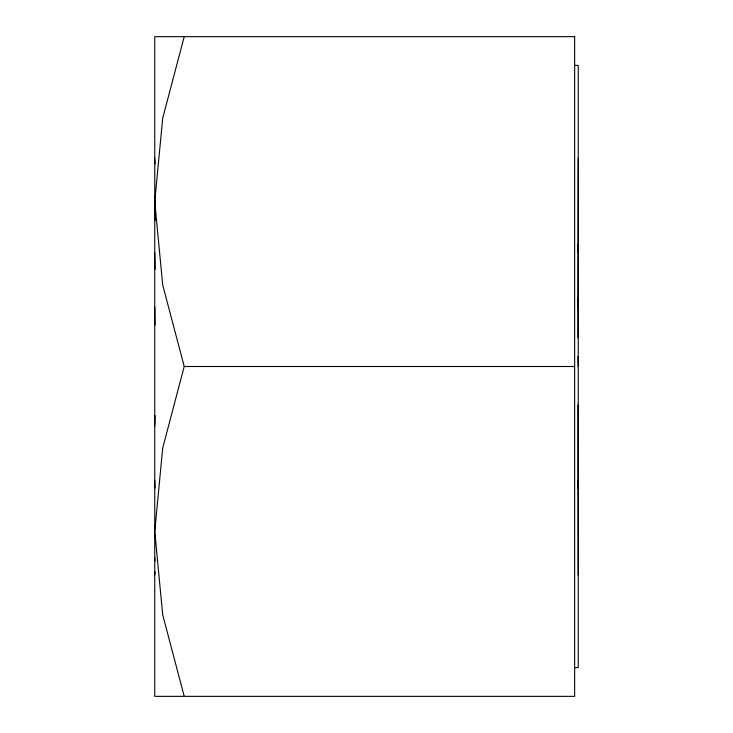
<?xml version="1.0" encoding="UTF-8"?>
<svg xmlns="http://www.w3.org/2000/svg" width="733" height="733" viewBox="0 0 733 733"><rect width="100%" height="100%" fill="white"/><g stroke="black" fill="none" stroke-linecap="round" stroke-linejoin="round"><path stroke-width="1.1" d="M577.971 337.693L578.245 158.136M154.755 425.809L155.029 415.657M577.971 488.068L578.245 480.307M155.02 200.659L155.02 220.615M154.755 574.864L155.048 571.639M184.221 36.65L162.708 118.16L154.755 201.575L162.689 284.88L184.221 366.5L162.708 448.01L154.755 531.425L162.689 614.73L184.221 696.35M574.645 65.384L578.245 65.384L578.245 667.616L574.645 667.616M184.221 366.5L574.645 366.5M154.755 557.987L155.048 561.011M154.755 158.136L155.048 163.642M577.971 244.932L578.245 252.693M154.755 480.307L155.029 488.068M577.98 298.267L578.245 307.191M577.971 356.385L578.245 366.5M154.755 252.693L155.039 269.323M154.755 307.191L155.029 325.012M577.971 405.047L578.245 574.864M574.645 36.65L154.755 36.65L154.755 696.35L574.645 696.35L574.645 36.65"/></g></svg>
